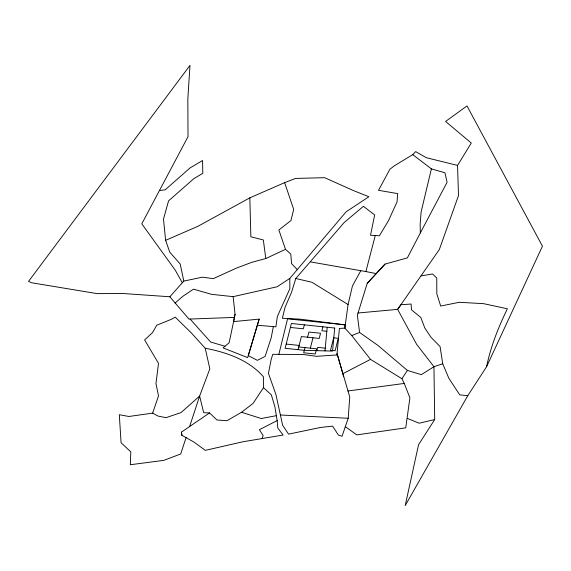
<?xml version="1.0" encoding="UTF-8"?>
<svg xmlns="http://www.w3.org/2000/svg" width="571" height="571" viewBox="0 0 571 571"><rect width="100%" height="100%" fill="white"/><g stroke="black" fill="none" stroke-linecap="round" stroke-linejoin="round"><path stroke-width="0.86" d="M348.203 418.265L349.752 397.002L337.468 354.919L316.363 356.318L303.244 354.484L272.724 354.32L271.097 359.816L268.456 373.348L275.964 394.668L282.616 425.202L288.576 434.131L320.724 427.415L332.615 426.13L338.353 435.023L342.022 436.294L348.203 418.265L280.397 415.01M324.999 350.88L327.212 327.247M336.926 354.955L339.41 328.453L344.834 328.111L351.736 335.57L370.515 359.38L401.92 378.723L404.282 383.434L409.907 397.93L405.731 427.836L356.825 434.888L345.284 426.644M457.549 165.412L458.499 195.567L439.32 249.556L397.637 309.368L416.652 344.342L433.953 366.71L434.695 419.549L418.572 444.666L405.196 505.613L467.785 395.682L486.556 366.76L542.45 246.172L466.992 105.935L445.601 121.452L471.282 143.05L457.549 165.412L426.309 157.696L415.667 151.601L412.74 154.655L394.226 165.883L389.936 169.216L378.494 190.307L397.702 193.612L397.023 201.97L388.416 220.806L379.372 235.78L370.522 235.252L374.662 214.946L363.42 206.324L344.234 222.462L295.814 278.491L291.56 292.195L285.065 307.326L282.367 318.268L299.989 319.153L345.262 324.885L344.834 328.111L348.074 304.543L352.464 285.893L360.815 270.683M486.556 366.76C490.717 346.604 498.369 327.254 507.391 308.79L483.623 303.665L459.241 302.287L440.691 306.035L436.808 293.837L436.758 278.048L432.554 273.973L421.155 275.9M273.345 326.626L271.218 337.704L265.094 356.447L257.328 360.344L248.292 355.576L259.155 319.11L233.596 321.601L229.157 342.707L223.104 347.896L247.678 357.632L259.155 319.11M234.41 317.419L233.596 321.601L235.038 314.257L233.161 296.649L211.62 294.336L193.476 289.183L182.977 296.206L175.14 302.987L188.965 319.082L234.41 317.419L235.038 314.257M412.74 154.655L431.39 168.859L421.084 212.134L420.17 224.125L420.313 232.982L407.359 257.906L385.068 264.073L367.232 283.309L357.353 315.213L359.58 332.472L378.109 345.541L407.394 370.415L421.327 374.655L433.953 366.71L442.725 363.763L440.077 346.568L430.891 337.197L424.788 327.968L420.827 317.49L411.513 309.875L411.077 304.036L400.899 304.736L397.637 309.368L357.974 313.001M278.855 354.348L287.584 318.818L345.262 324.885M298.076 349.673L301.388 336.562L319.21 338.439L320.524 333.25L308.925 332.029L307.612 337.218M304.357 324.842L303.351 328.81L290.389 327.447M304.993 347.596L303.679 352.785L315.271 354.006L316.584 348.817L298.761 346.94M310.36 348.16L312.987 337.782M316.869 350.658L317.697 347.368L325.256 348.167M322.908 326.79L321.901 330.766L326.833 331.287M310.496 261.911L365.883 271.568L375.268 235.502M205.21 348.246C226.53 352.264 248.87 359.987 263.431 376.824L263.474 387.645L253.081 403.412L241.526 412.276L226.958 420.727L216.959 419.985L209.543 412.933L181.478 432.104L181.856 435.345L186.075 437.564L180.707 453.988L163.691 460.39L130.302 464.737L130.816 451.854L121.073 442.732L119.31 414.717L128.896 416.48L152.65 413.126L158.124 416.102L166.047 417.651L180.993 412.619L199.629 396.06L209.843 368.837L205.21 348.246L191.406 333.014L175.197 317.112L171.621 319.21L156.761 325.213L152.536 332.636L144.613 339.902L158.502 363.349L155.976 383.541L158.502 395.903L152.65 413.126M262.153 438.549L263.131 435.552L259.391 429.706L277.178 420.577L274.837 406.595L271.318 394.775L263.474 387.645M189.608 426.558L199.629 396.06L203.676 412.683L209.543 412.933M420.313 232.982L447.093 182.285L444.959 172.806L431.39 168.859M401.92 378.723L407.394 370.415M233.161 296.649L277.099 286.77L289.79 278.441L346.126 211.798L368.866 196.752L353.078 190.421L324.642 177.681L295.5 178.445L284.651 182.641L249.834 197.844L197.859 226.33L165.633 240.334L169.715 252.068L180.193 264.045L183.819 281.089L169.858 296.763L123.5 293.544L97.056 293.615L31.826 282.802L28.55 281.382L189.979 65.387L187.83 98.919L188.016 136.669L141.786 223.825L175.247 270.169L182.327 282.766M367.232 283.309L385.068 264.073M343.649 376.774L342.8 373.727L370.515 359.38M183.819 281.089L202.32 277.199L213.333 278.641L236.251 268.184L251.797 262.317L265.8 258.542L285.5 249.334L290.796 254.116L291.567 263.638L297.42 269.733M351.736 335.57L359.58 332.472M434.695 419.549L419.164 423.218L407.366 418.407M276.335 415.681L261.268 418.529L241.526 412.276M347.932 390.985L404.282 383.434M159.459 190.514L165.14 189.843L190.057 167.945L202.569 160.501L202.791 173.313L193.912 178.602L168.559 200.878L163.492 219.093L165.633 240.334M257.335 325.213L275.9 326.848L277.349 316.505L289.84 288.769L289.79 278.441M467.785 395.682L459.734 394.854L448.827 378.23L442.725 363.763M286.185 344.056L299.147 345.419M365.883 271.568L376.246 273.602M295.814 278.491L311.909 282.267L348.074 304.543M225.017 346.254L210.699 342.065L190.086 319.046M186.075 437.564L194.154 442.232L205.353 450.341L243.039 441.747L283.095 435.045L277.791 428.014L277.178 420.577M169.858 296.763L175.14 302.987M285.5 249.334L278.869 229.977L290.939 220.556L293.68 209.407L284.651 182.641M337.061 353.549L342.8 373.727M265.8 258.542L263.331 239.963L250.855 236.787L249.834 197.844M181.478 432.104L181.864 435.345M334.72 328.04L332.558 351.086L304.129 350.308L285.115 348.31L291.396 323.479L334.72 328.04M333.65 337.825L330.495 350.28L335.134 350.765L338.282 338.31L333.65 337.825"/></g></svg>
